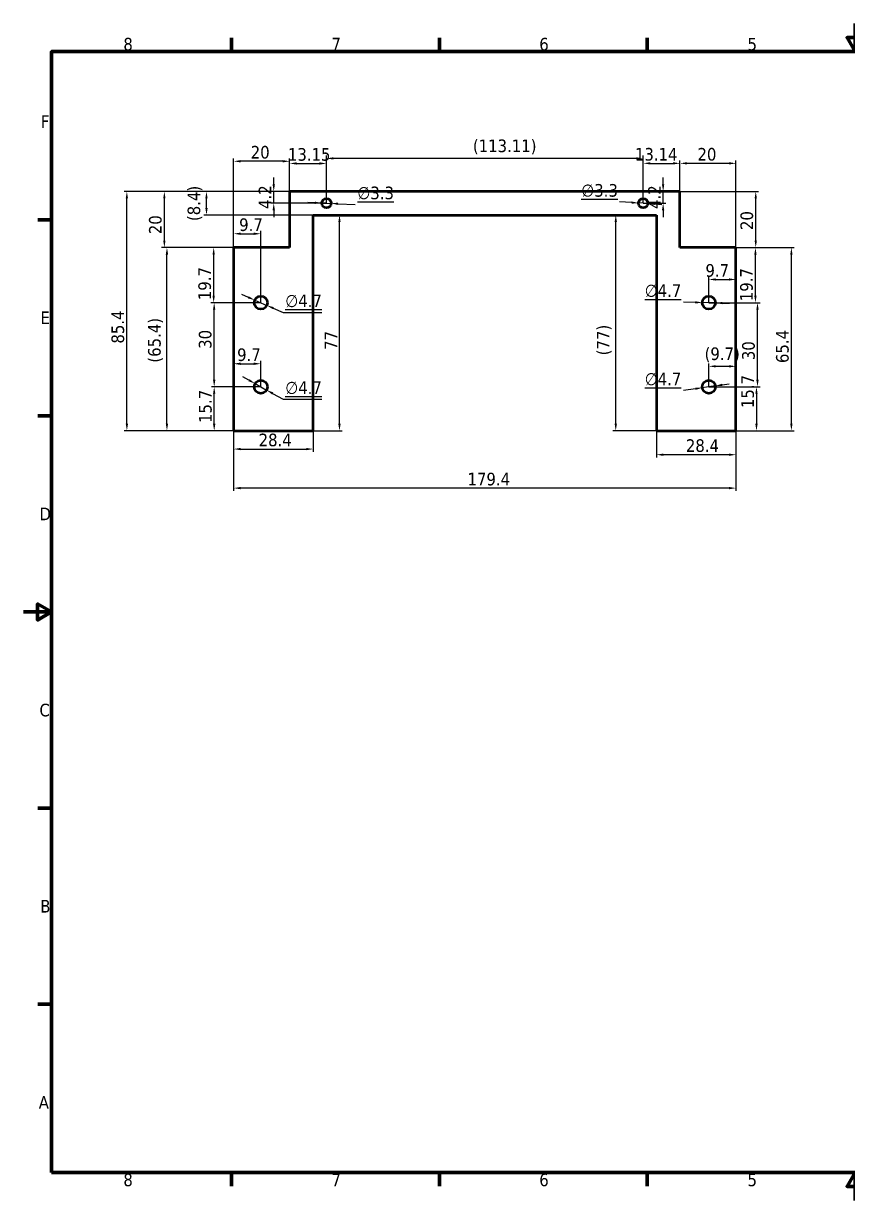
# Model space of a CAD drawing. Header units: millimetres. Extents: x 0 to 1467, y -50 to 420.
# Drawn here: x 0 to 294.3, y 0 to 420 of the extents above; entities that cross this region are included whole.
import ezdxf

# ---------------------------------------------------------------- set-up
doc = ezdxf.new("R2010")
doc.units = ezdxf.units.MM
for name, color, linetype, lineweight in [('Border (ISO)', 7, 'Continuous', 70), ('Dimension (ISO)', 7, 'Continuous', 25), ('Visible (ISO)', 7, 'Continuous', 50)]:
    doc.layers.add(name, color=color, linetype=linetype, lineweight=lineweight)
doc.styles.add('Note Text (JIS)', font='tahoma.ttf')
doc.dimstyles.new('Default (JIS)', dxfattribs={"dimtxt": 4.5, "dimasz": 2.5, "dimexe": 1, "dimexo": 0, "dimgap": 0.8, "dimtad": 1, "dimrnd": 1e-08, "dimdsep": 46, "dimtxsty": 'Note Text (JIS)', "dimcen": 0.09, "dimdle": 10, "dimclrd": 256, "dimclre": 256, "dimclrt": 256, "dimadec": 0, "dimazin": 2, "dimtfac": 0.777778, "dimtmove": 0, "dimatfit": 3, "dimfxl": 1, "dimtolj": 1, "dimtzin": 0, "dimlwd": -1, "dimlwe": -1, "dimarcsym": 0})

# ---------------------------------------------------------------- blocks, each defined once
blk = doc.blocks.new('図面枠 既定の図面枠')
at = {"layer": 'Border (ISO)'}
for p, q in [((74.25, 410), (74.25, 414.9)), ((148.5, 410), (148.5, 414.9)), ((222.75, 410), (222.75, 414.9)), ((371.25, 410), (371.25, 414.9)), ((445.5, 410), (445.5, 414.9)), ((519.75, 410), (519.75, 414.9)), ((10, 350), (5.1, 350)), ((584, 350), (588.9, 350)), ((10, 280), (5.1, 280)), ((584, 280), (588.9, 280)), ((10, 140), (5.1, 140)), ((584, 140), (588.9, 140)), ((10, 70), (5.1, 70)), ((584, 70), (588.9, 70)), ((74.25, 10), (74.25, 5.1)), ((148.5, 10), (148.5, 5.1)), ((222.75, 10), (222.75, 5.1)), ((371.25, 10), (371.25, 5.1)), ((445.5, 10), (445.5, 5.1)), ((519.75, 10), (519.75, 5.1))]:
    blk.add_line(p, q, dxfattribs=at)
at = {"layer": 'Border (ISO)', "flags": 128}
for points in [[(297, 420), (297, 410), (294.11, 415), (299.89, 415), (297, 410)], [(10, 10), (10, 410), (584, 410), (584, 10), (10, 10)], [(0, 210), (10, 210), (5, 212.89), (5, 207.11), (10, 210)], [(594, 210), (584, 210), (589, 212.89), (589, 207.11), (584, 210)], [(297, 0), (297, 10), (294.11, 5), (299.89, 5), (297, 10)]]:
    blk.add_lwpolyline(points, dxfattribs=at)
at = {"layer": 'Border (ISO)', "char_height": 4.5, "attachment_point": 7, "style": 'Note Text (JIS)'}
for s, insert in [('8', (35.66, 410.3)), ('7', (109.98, 410.4)), ('6', (184.19, 410.31)), ('5', (258.56, 410.31)), ('4', (332.56, 410.4)), ('3', (406.97, 410.31)), ('2', (481.26, 410.4)), ('1', (555.86, 410.4)), ('F', (6.19, 382.75)), ('F', (585.49, 382.75)), ('E', (6.06, 312.75)), ('E', (585.36, 312.75)), ('D', (5.7, 242.75)), ('D', (585, 242.75)), ('C', (5.69, 172.67)), ('C', (584.99, 172.67)), ('B', (5.98, 102.75)), ('B', (585.28, 102.75)), ('A', (5.44, 32.75)), ('A', (584.74, 32.75)), ('8', (35.66, 5)), ('7', (109.98, 5.1)), ('6', (184.19, 5.01)), ('5', (258.56, 5.01)), ('4', (332.56, 5.1)), ('3', (406.97, 5.01)), ('2', (481.26, 5.1)), ('1', (555.86, 5.1))]:
    blk.add_mtext(s, dxfattribs=dict(at, insert=insert))
blk = doc.blocks.new('*D5')
at = {"layer": 'Defpoints', "color": 0, "transparency": 16777216}
for p in [(75.04, 274.67), (254.44, 274.67), (75.04, 254.21)]:
    blk.add_point(p, dxfattribs=at)
at = {"layer": 'Dimension (ISO)', "transparency": 16777216}
for p, q in [((75.04, 274.67), (75.04, 253.21)), ((254.44, 274.67), (254.44, 253.21)), ((251.94, 254.21), (77.54, 254.21))]:
    blk.add_line(p, q, dxfattribs=at)
for points in [[(77.54, 254.63), (77.54, 253.79), (75.04, 254.21)], [(251.94, 254.63), (251.94, 253.79), (254.44, 254.21)]]:
    blk.add_solid(points, dxfattribs=at)
at = {"layer": 'Dimension (ISO)', "transparency": 16777216, "insert": (158.56, 259.69), "char_height": 4.5, "attachment_point": 1, "style": 'Note Text (JIS)'}
blk.add_mtext('\\A1;179.4', dxfattribs=at)
blk = doc.blocks.new('*D6')
at = {"layer": 'Defpoints', "color": 0, "transparency": 16777216}
for p in [(36.91, 360.07), (95.04, 360.07), (75.04, 274.67)]:
    blk.add_point(p, dxfattribs=at)
at = {"layer": 'Dimension (ISO)', "transparency": 16777216}
for p, q in [((95.04, 360.07), (35.91, 360.07)), ((36.91, 277.17), (36.91, 357.57)), ((75.04, 274.67), (35.91, 274.67))]:
    blk.add_line(p, q, dxfattribs=at)
for points in [[(36.5, 357.57), (37.33, 357.57), (36.91, 360.07)], [(36.5, 277.17), (37.33, 277.17), (36.91, 274.67)]]:
    blk.add_solid(points, dxfattribs=at)
at = {"layer": 'Dimension (ISO)', "transparency": 16777216, "insert": (31.41, 305.79), "char_height": 4.5, "attachment_point": 1, "rotation": 90, "style": 'Note Text (JIS)'}
blk.add_mtext('\\A1;85.4', dxfattribs=at)
blk = doc.blocks.new('*D7')
at = {"layer": 'Defpoints', "color": 0, "transparency": 16777216}
for p in [(50.3, 360.07), (95.04, 360.07), (75.04, 340.07)]:
    blk.add_point(p, dxfattribs=at)
at = {"layer": 'Dimension (ISO)', "transparency": 16777216}
for p, q in [((95.04, 360.07), (49.3, 360.07)), ((50.3, 342.57), (50.3, 357.57)), ((75.04, 340.07), (49.3, 340.07))]:
    blk.add_line(p, q, dxfattribs=at)
for points in [[(49.89, 357.57), (50.72, 357.57), (50.3, 360.07)], [(49.89, 342.57), (50.72, 342.57), (50.3, 340.07)]]:
    blk.add_solid(points, dxfattribs=at)
at = {"layer": 'Dimension (ISO)', "transparency": 16777216, "insert": (44.81, 344.83), "char_height": 4.5, "attachment_point": 1, "rotation": 90, "style": 'Note Text (JIS)'}
blk.add_mtext('\\A1;20', dxfattribs=at)
blk = doc.blocks.new('*D8')
at = {"layer": 'Defpoints', "color": 0, "transparency": 16777216}
for p in [(51.22, 340.07), (75.04, 340.07), (75.04, 274.67)]:
    blk.add_point(p, dxfattribs=at)
at = {"layer": 'Dimension (ISO)', "transparency": 16777216}
for p, q in [((75.04, 340.07), (50.22, 340.07)), ((51.22, 277.17), (51.22, 337.57)), ((75.04, 274.67), (50.22, 274.67))]:
    blk.add_line(p, q, dxfattribs=at)
for points in [[(50.8, 337.57), (51.64, 337.57), (51.22, 340.07)], [(50.8, 277.17), (51.64, 277.17), (51.22, 274.67)]]:
    blk.add_solid(points, dxfattribs=at)
at = {"layer": 'Dimension (ISO)', "transparency": 16777216, "insert": (44.47, 298.98), "char_height": 4.5, "attachment_point": 1, "rotation": 90, "style": 'Note Text (JIS)'}
blk.add_mtext('\\A1;(65.4)', dxfattribs=at)
blk = doc.blocks.new('*D9')
at = {"layer": 'Defpoints', "color": 0, "transparency": 16777216}
for p in [(234.44, 360.07), (261.5, 360.07), (254.44, 340.07)]:
    blk.add_point(p, dxfattribs=at)
at = {"layer": 'Dimension (ISO)', "transparency": 16777216}
for p, q in [((234.44, 360.07), (262.5, 360.07)), ((261.5, 342.57), (261.5, 357.57)), ((254.44, 340.07), (262.5, 340.07))]:
    blk.add_line(p, q, dxfattribs=at)
for points in [[(261.09, 357.57), (261.92, 357.57), (261.5, 360.07)], [(261.09, 342.57), (261.92, 342.57), (261.5, 340.07)]]:
    blk.add_solid(points, dxfattribs=at)
at = {"layer": 'Dimension (ISO)', "transparency": 16777216, "insert": (256.02, 346.32), "char_height": 4.5, "attachment_point": 1, "rotation": 90, "style": 'Note Text (JIS)'}
blk.add_mtext('\\A1;20', dxfattribs=at)
blk = doc.blocks.new('*D10')
at = {"layer": 'Defpoints', "color": 0, "transparency": 16777216}
for p in [(254.44, 340.07), (274.22, 340.07), (254.44, 274.67)]:
    blk.add_point(p, dxfattribs=at)
at = {"layer": 'Dimension (ISO)', "transparency": 16777216}
for p, q in [((254.44, 340.07), (275.22, 340.07)), ((274.22, 277.17), (274.22, 337.57)), ((254.44, 274.67), (275.22, 274.67))]:
    blk.add_line(p, q, dxfattribs=at)
for points in [[(273.81, 337.57), (274.64, 337.57), (274.22, 340.07)], [(273.81, 277.17), (274.64, 277.17), (274.22, 274.67)]]:
    blk.add_solid(points, dxfattribs=at)
at = {"layer": 'Dimension (ISO)', "transparency": 16777216, "insert": (268.74, 298.84), "char_height": 4.5, "attachment_point": 1, "rotation": 90, "style": 'Note Text (JIS)'}
blk.add_mtext('\\A1;65.4', dxfattribs=at)
blk = doc.blocks.new('*D11')
at = {"layer": 'Defpoints', "color": 0, "transparency": 16777216}
for p in [(75.04, 370.85), (95.04, 360.07), (75.04, 340.07)]:
    blk.add_point(p, dxfattribs=at)
at = {"layer": 'Dimension (ISO)', "transparency": 16777216}
for p, q in [((75.04, 340.07), (75.04, 371.85)), ((92.54, 370.85), (77.54, 370.85)), ((95.04, 360.07), (95.04, 371.85))]:
    blk.add_line(p, q, dxfattribs=at)
for points in [[(77.54, 371.26), (77.54, 370.43), (75.04, 370.85)], [(92.54, 371.26), (92.54, 370.43), (95.04, 370.85)]]:
    blk.add_solid(points, dxfattribs=at)
at = {"layer": 'Dimension (ISO)', "transparency": 16777216, "insert": (81.14, 376.33), "char_height": 4.5, "attachment_point": 1, "style": 'Note Text (JIS)'}
blk.add_mtext('\\A1;20', dxfattribs=at)
blk = doc.blocks.new('*D12')
at = {"layer": 'Defpoints', "color": 0, "transparency": 16777216}
for p in [(234.44, 370.11), (234.44, 360.07), (254.44, 340.07)]:
    blk.add_point(p, dxfattribs=at)
at = {"layer": 'Dimension (ISO)', "transparency": 16777216}
for p, q in [((234.44, 360.07), (234.44, 371.11)), ((251.94, 370.11), (236.94, 370.11)), ((254.44, 340.07), (254.44, 371.11))]:
    blk.add_line(p, q, dxfattribs=at)
for points in [[(236.94, 370.53), (236.94, 369.7), (234.44, 370.11)], [(251.94, 370.53), (251.94, 369.7), (254.44, 370.11)]]:
    blk.add_solid(points, dxfattribs=at)
at = {"layer": 'Dimension (ISO)', "transparency": 16777216, "insert": (240.69, 375.6), "char_height": 4.5, "attachment_point": 1, "style": 'Note Text (JIS)'}
blk.add_mtext('\\A1;20', dxfattribs=at)
blk = doc.blocks.new('*D13')
at = {"layer": 'Defpoints', "color": 0, "transparency": 16777216}
for p in [(75.04, 274.67), (103.44, 274.67), (103.44, 268.15)]:
    blk.add_point(p, dxfattribs=at)
at = {"layer": 'Dimension (ISO)', "transparency": 16777216}
for p, q in [((75.04, 274.67), (75.04, 267.15)), ((103.44, 274.67), (103.44, 267.15)), ((77.54, 268.15), (100.94, 268.15))]:
    blk.add_line(p, q, dxfattribs=at)
for points in [[(77.54, 268.56), (77.54, 267.73), (75.04, 268.15)], [(100.94, 268.56), (100.94, 267.73), (103.44, 268.15)]]:
    blk.add_solid(points, dxfattribs=at)
at = {"layer": 'Dimension (ISO)', "transparency": 16777216, "insert": (83.97, 273.65), "char_height": 4.5, "attachment_point": 1, "style": 'Note Text (JIS)'}
blk.add_mtext('\\A1;28.4', dxfattribs=at)
blk = doc.blocks.new('*D14')
at = {"layer": 'Defpoints', "color": 0, "transparency": 16777216}
for p in [(226.04, 274.67), (254.44, 274.67), (226.04, 266.13)]:
    blk.add_point(p, dxfattribs=at)
at = {"layer": 'Dimension (ISO)', "transparency": 16777216}
for p, q in [((226.04, 274.67), (226.04, 265.13)), ((254.44, 274.67), (254.44, 265.13)), ((251.94, 266.13), (228.54, 266.13))]:
    blk.add_line(p, q, dxfattribs=at)
for points in [[(228.54, 266.55), (228.54, 265.71), (226.04, 266.13)], [(251.94, 266.55), (251.94, 265.71), (254.44, 266.13)]]:
    blk.add_solid(points, dxfattribs=at)
at = {"layer": 'Dimension (ISO)', "transparency": 16777216, "insert": (236.55, 271.64), "char_height": 4.5, "attachment_point": 1, "style": 'Note Text (JIS)'}
blk.add_mtext('\\A1;28.4', dxfattribs=at)
blk = doc.blocks.new('*D15')
at = {"layer": 'Defpoints', "color": 0, "transparency": 16777216}
for p in [(103.44, 351.67), (112.84, 351.67), (103.44, 274.67)]:
    blk.add_point(p, dxfattribs=at)
at = {"layer": 'Dimension (ISO)', "transparency": 16777216}
for p, q in [((112.84, 277.17), (112.84, 349.17)), ((103.44, 274.67), (113.84, 274.67))]:
    blk.add_line(p, q, dxfattribs=at)
for points in [[(112.42, 349.17), (113.25, 349.17), (112.84, 351.67)], [(112.42, 277.17), (113.25, 277.17), (112.84, 274.67)]]:
    blk.add_solid(points, dxfattribs=at)
at = {"layer": 'Dimension (ISO)', "transparency": 16777216, "insert": (107.54, 303.54), "char_height": 4.5, "attachment_point": 1, "rotation": 90, "style": 'Note Text (JIS)'}
blk.add_mtext('\\A1;77', dxfattribs=at)
blk = doc.blocks.new('*D16')
at = {"layer": 'Defpoints', "color": 0, "transparency": 16777216}
for p in [(211.5, 351.67), (226.04, 351.67), (226.04, 274.67)]:
    blk.add_point(p, dxfattribs=at)
at = {"layer": 'Dimension (ISO)', "transparency": 16777216}
for p, q in [((211.5, 277.17), (211.5, 349.17)), ((226.04, 274.67), (210.5, 274.67))]:
    blk.add_line(p, q, dxfattribs=at)
for points in [[(211.09, 349.17), (211.92, 349.17), (211.5, 351.67)], [(211.09, 277.17), (211.92, 277.17), (211.5, 274.67)]]:
    blk.add_solid(points, dxfattribs=at)
at = {"layer": 'Dimension (ISO)', "transparency": 16777216, "insert": (204.76, 301.6), "char_height": 4.5, "attachment_point": 1, "rotation": 90, "style": 'Note Text (JIS)'}
blk.add_mtext('\\A1;(77)', dxfattribs=at)
blk = doc.blocks.new('*D17')
at = {"layer": 'Defpoints', "color": 0, "transparency": 16777216}
for p in [(82.58, 321.3), (86.89, 319.43)]:
    blk.add_point(p, dxfattribs=at)
at = {"layer": 'Dimension (ISO)', "transparency": 16777216}
for p, q in [((80.29, 322.29), (77.99, 323.28)), ((82.58, 321.3), (86.89, 319.43)), ((89.19, 318.44), (92.68, 316.93)), ((92.68, 316.93), (106.52, 316.93))]:
    blk.add_line(p, q, dxfattribs=at)
for points in [[(80.45, 322.67), (80.12, 321.91), (82.58, 321.3)], [(89.35, 318.82), (89.02, 318.06), (86.89, 319.43)]]:
    blk.add_solid(points, dxfattribs=at)
at = {"layer": 'Dimension (ISO)', "transparency": 16777216, "insert": (93.48, 323.3), "char_height": 4.5, "attachment_point": 1, "style": 'Note Text (JIS)'}
blk.add_mtext('\\A1;\\L∅4.7\\l', dxfattribs=at)
blk = doc.blocks.new('*D18')
at = {"layer": 'Defpoints', "color": 0, "transparency": 16777216}
for p in [(82.69, 291.51), (86.79, 289.22)]:
    blk.add_point(p, dxfattribs=at)
at = {"layer": 'Dimension (ISO)', "transparency": 16777216}
for p, q in [((80.5, 292.73), (78.32, 293.95)), ((82.69, 291.51), (86.79, 289.22)), ((88.97, 288), (92.68, 285.94)), ((92.68, 285.94), (106.52, 285.94))]:
    blk.add_line(p, q, dxfattribs=at)
for points in [[(80.71, 293.09), (80.3, 292.36), (82.69, 291.51)], [(89.18, 288.37), (88.77, 287.64), (86.79, 289.22)]]:
    blk.add_solid(points, dxfattribs=at)
at = {"layer": 'Dimension (ISO)', "transparency": 16777216, "insert": (93.48, 292.3), "char_height": 4.5, "attachment_point": 1, "style": 'Note Text (JIS)'}
blk.add_mtext('\\A1;\\L∅4.7\\l', dxfattribs=at)
blk = doc.blocks.new('*D19')
at = {"layer": 'Defpoints', "color": 0, "transparency": 16777216}
for p in [(106.54, 355.93), (109.84, 355.8)]:
    blk.add_point(p, dxfattribs=at)
at = {"layer": 'Dimension (ISO)', "transparency": 16777216}
for p, q in [((104.04, 356.04), (101.54, 356.14)), ((106.54, 355.93), (109.84, 355.8)), ((112.33, 355.69), (118.42, 355.44))]:
    blk.add_line(p, q, dxfattribs=at)
for points in [[(104.06, 356.45), (104.02, 355.62), (106.54, 355.93)], [(112.35, 356.11), (112.32, 355.28), (109.84, 355.8)]]:
    blk.add_solid(points, dxfattribs=at)
at = {"layer": 'Dimension (ISO)', "transparency": 16777216, "insert": (119.22, 361.81), "char_height": 4.5, "attachment_point": 1, "style": 'Note Text (JIS)'}
blk.add_mtext('\\A1;\\L∅3.3\\l', dxfattribs=at)
blk = doc.blocks.new('*D20')
at = {"layer": 'Defpoints', "color": 0, "transparency": 16777216}
for p in [(219.65, 355.96), (222.95, 355.77)]:
    blk.add_point(p, dxfattribs=at)
at = {"layer": 'Dimension (ISO)', "transparency": 16777216}
for p, q in [((217.16, 356.11), (212.89, 356.36)), ((222.95, 355.77), (219.65, 355.96)), ((225.44, 355.62), (227.94, 355.48))]:
    blk.add_line(p, q, dxfattribs=at)
for points in [[(217.18, 356.52), (217.13, 355.69), (219.65, 355.96)], [(225.47, 356.04), (225.42, 355.21), (222.95, 355.77)]]:
    blk.add_solid(points, dxfattribs=at)
at = {"layer": 'Dimension (ISO)', "transparency": 16777216, "insert": (199.18, 362.72), "char_height": 4.5, "attachment_point": 1, "style": 'Note Text (JIS)'}
blk.add_mtext('\\A1;\\L∅3.3\\l', dxfattribs=at)
blk = doc.blocks.new('*D21')
at = {"layer": 'Defpoints', "color": 0, "transparency": 16777216}
for p in [(242.39, 320.43), (247.09, 320.31)]:
    blk.add_point(p, dxfattribs=at)
at = {"layer": 'Dimension (ISO)', "transparency": 16777216}
for p, q in [((239.89, 320.49), (235.7, 320.6)), ((247.09, 320.31), (242.39, 320.43)), ((249.59, 320.24), (252.09, 320.18))]:
    blk.add_line(p, q, dxfattribs=at)
for points in [[(239.9, 320.91), (239.88, 320.07), (242.39, 320.43)], [(249.6, 320.66), (249.58, 319.82), (247.09, 320.31)]]:
    blk.add_solid(points, dxfattribs=at)
at = {"layer": 'Dimension (ISO)', "transparency": 16777216, "insert": (221.85, 326.96), "char_height": 4.5, "attachment_point": 1, "style": 'Note Text (JIS)'}
blk.add_mtext('\\A1;\\L∅4.7\\l', dxfattribs=at)
blk = doc.blocks.new('*D22')
at = {"layer": 'Defpoints', "color": 0, "transparency": 16777216}
for p in [(242.41, 290.03), (247.06, 290.7)]:
    blk.add_point(p, dxfattribs=at)
at = {"layer": 'Dimension (ISO)', "transparency": 16777216}
for p, q in [((247.06, 290.7), (242.41, 290.03)), ((249.54, 291.06), (252.01, 291.42)), ((239.94, 289.67), (235.7, 289.05))]:
    blk.add_line(p, q, dxfattribs=at)
for points in [[(239.88, 290.08), (240, 289.26), (242.41, 290.03)], [(249.48, 291.47), (249.6, 290.65), (247.06, 290.7)]]:
    blk.add_solid(points, dxfattribs=at)
at = {"layer": 'Dimension (ISO)', "transparency": 16777216, "insert": (221.85, 295.42), "char_height": 4.5, "attachment_point": 1, "style": 'Note Text (JIS)'}
blk.add_mtext('\\A1;\\L∅4.7\\l', dxfattribs=at)
blk = doc.blocks.new('*D23')
at = {"layer": 'Defpoints', "color": 0, "transparency": 16777216}
for p in [(84.74, 344.99), (75.04, 340.07), (84.74, 320.37)]:
    blk.add_point(p, dxfattribs=at)
at = {"layer": 'Dimension (ISO)', "transparency": 16777216}
for p, q in [((75.04, 340.07), (75.04, 345.99)), ((77.54, 344.99), (82.24, 344.99)), ((84.74, 320.37), (84.74, 345.99))]:
    blk.add_line(p, q, dxfattribs=at)
for points in [[(77.54, 345.41), (77.54, 344.57), (75.04, 344.99)], [(82.24, 345.41), (82.24, 344.57), (84.74, 344.99)]]:
    blk.add_solid(points, dxfattribs=at)
at = {"layer": 'Dimension (ISO)', "transparency": 16777216, "insert": (77.01, 350.47), "char_height": 4.5, "attachment_point": 1, "style": 'Note Text (JIS)'}
blk.add_mtext('\\A1;9.7', dxfattribs=at)
blk = doc.blocks.new('*D24')
at = {"layer": 'Defpoints', "color": 0, "transparency": 16777216}
for p in [(75.04, 298.59), (84.74, 298.59), (84.74, 290.37)]:
    blk.add_point(p, dxfattribs=at)
at = {"layer": 'Dimension (ISO)', "transparency": 16777216}
for p, q in [((77.54, 298.59), (82.24, 298.59)), ((84.74, 290.37), (84.74, 299.59))]:
    blk.add_line(p, q, dxfattribs=at)
for points in [[(77.54, 299.01), (77.54, 298.17), (75.04, 298.59)], [(82.24, 299.01), (82.24, 298.17), (84.74, 298.59)]]:
    blk.add_solid(points, dxfattribs=at)
at = {"layer": 'Dimension (ISO)', "transparency": 16777216, "insert": (76.28, 304.07), "char_height": 4.5, "attachment_point": 1, "style": 'Note Text (JIS)'}
blk.add_mtext('\\A1;9.7', dxfattribs=at)
blk = doc.blocks.new('*D25')
at = {"layer": 'Defpoints', "color": 0, "transparency": 16777216}
for p in [(67.91, 340.07), (75.04, 340.07), (84.74, 320.37)]:
    blk.add_point(p, dxfattribs=at)
at = {"layer": 'Dimension (ISO)', "transparency": 16777216}
for p, q in [((75.04, 340.07), (66.91, 340.07)), ((67.91, 322.87), (67.91, 337.57)), ((84.74, 320.37), (66.91, 320.37))]:
    blk.add_line(p, q, dxfattribs=at)
for points in [[(67.49, 337.57), (68.32, 337.57), (67.91, 340.07)], [(67.49, 322.87), (68.32, 322.87), (67.91, 320.37)]]:
    blk.add_solid(points, dxfattribs=at)
at = {"layer": 'Dimension (ISO)', "transparency": 16777216, "insert": (62.43, 321.28), "char_height": 4.5, "attachment_point": 1, "rotation": 90, "style": 'Note Text (JIS)'}
blk.add_mtext('\\A1;19.7', dxfattribs=at)
blk = doc.blocks.new('*D26')
at = {"layer": 'Defpoints', "color": 0, "transparency": 16777216}
for p in [(68.09, 320.37), (84.74, 320.37), (84.74, 290.37)]:
    blk.add_point(p, dxfattribs=at)
at = {"layer": 'Dimension (ISO)', "transparency": 16777216}
for p, q in [((84.74, 320.37), (67.09, 320.37)), ((68.09, 292.87), (68.09, 317.87)), ((84.74, 290.37), (67.09, 290.37))]:
    blk.add_line(p, q, dxfattribs=at)
for points in [[(67.67, 317.87), (68.51, 317.87), (68.09, 320.37)], [(67.67, 292.87), (68.51, 292.87), (68.09, 290.37)]]:
    blk.add_solid(points, dxfattribs=at)
at = {"layer": 'Dimension (ISO)', "transparency": 16777216, "insert": (62.6, 303.92), "char_height": 4.5, "attachment_point": 1, "rotation": 90, "style": 'Note Text (JIS)'}
blk.add_mtext('\\A1;30', dxfattribs=at)
blk = doc.blocks.new('*D27')
at = {"layer": 'Defpoints', "color": 0, "transparency": 16777216}
for p in [(68.09, 290.37), (84.74, 290.37), (75.04, 274.67)]:
    blk.add_point(p, dxfattribs=at)
at = {"layer": 'Dimension (ISO)', "transparency": 16777216}
for p, q in [((84.74, 290.37), (67.09, 290.37)), ((68.09, 277.17), (68.09, 287.87)), ((75.04, 274.67), (67.09, 274.67))]:
    blk.add_line(p, q, dxfattribs=at)
for points in [[(67.67, 287.87), (68.51, 287.87), (68.09, 290.37)], [(67.67, 277.17), (68.51, 277.17), (68.09, 274.67)]]:
    blk.add_solid(points, dxfattribs=at)
at = {"layer": 'Dimension (ISO)', "transparency": 16777216, "insert": (62.68, 277.45), "char_height": 4.5, "attachment_point": 1, "rotation": 90, "style": 'Note Text (JIS)'}
blk.add_mtext('\\A1;15.7', dxfattribs=at)
blk = doc.blocks.new('*D28')
at = {"layer": 'Defpoints', "color": 0, "transparency": 16777216}
for p in [(244.74, 290.37), (254.44, 274.67), (261.75, 274.67)]:
    blk.add_point(p, dxfattribs=at)
at = {"layer": 'Dimension (ISO)', "transparency": 16777216}
for p, q in [((244.74, 290.37), (262.75, 290.37)), ((261.75, 287.87), (261.75, 277.17)), ((254.44, 274.67), (262.75, 274.67))]:
    blk.add_line(p, q, dxfattribs=at)
for points in [[(261.34, 287.87), (262.17, 287.87), (261.75, 290.37)], [(261.34, 277.17), (262.17, 277.17), (261.75, 274.67)]]:
    blk.add_solid(points, dxfattribs=at)
at = {"layer": 'Dimension (ISO)', "transparency": 16777216, "insert": (256.34, 282.77), "char_height": 4.5, "attachment_point": 1, "rotation": 90, "style": 'Note Text (JIS)'}
blk.add_mtext('\\A1;15.7', dxfattribs=at)
blk = doc.blocks.new('*D29')
at = {"layer": 'Defpoints', "color": 0, "transparency": 16777216}
for p in [(244.74, 320.37), (262.12, 320.37), (244.74, 290.37)]:
    blk.add_point(p, dxfattribs=at)
at = {"layer": 'Dimension (ISO)', "transparency": 16777216}
for p, q in [((244.74, 320.37), (263.12, 320.37)), ((262.12, 292.87), (262.12, 317.87)), ((244.74, 290.37), (263.12, 290.37))]:
    blk.add_line(p, q, dxfattribs=at)
for points in [[(261.7, 317.87), (262.54, 317.87), (262.12, 320.37)], [(261.7, 292.87), (262.54, 292.87), (262.12, 290.37)]]:
    blk.add_solid(points, dxfattribs=at)
at = {"layer": 'Dimension (ISO)', "transparency": 16777216, "insert": (256.63, 299.88), "char_height": 4.5, "attachment_point": 1, "rotation": 90, "style": 'Note Text (JIS)'}
blk.add_mtext('\\A1;30', dxfattribs=at)
blk = doc.blocks.new('*D30')
at = {"layer": 'Defpoints', "color": 0, "transparency": 16777216}
for p in [(254.44, 340.07), (254.44, 328.67), (244.74, 320.37)]:
    blk.add_point(p, dxfattribs=at)
at = {"layer": 'Dimension (ISO)', "transparency": 16777216}
for p, q in [((244.74, 320.37), (244.74, 329.67)), ((247.24, 328.67), (251.94, 328.67))]:
    blk.add_line(p, q, dxfattribs=at)
for points in [[(247.24, 329.08), (247.24, 328.25), (244.74, 328.67)], [(251.94, 329.08), (251.94, 328.25), (254.44, 328.67)]]:
    blk.add_solid(points, dxfattribs=at)
at = {"layer": 'Dimension (ISO)', "transparency": 16777216, "insert": (243.53, 334.14), "char_height": 4.5, "attachment_point": 1, "style": 'Note Text (JIS)'}
blk.add_mtext('\\A1;9.7', dxfattribs=at)
blk = doc.blocks.new('*D31')
at = {"layer": 'Defpoints', "color": 0, "transparency": 16777216}
for p in [(254.44, 297.67), (254.44, 297.67), (244.74, 290.37)]:
    blk.add_point(p, dxfattribs=at)
at = {"layer": 'Dimension (ISO)', "transparency": 16777216}
for p, q in [((244.74, 290.37), (244.74, 298.67)), ((247.24, 297.67), (251.94, 297.67))]:
    blk.add_line(p, q, dxfattribs=at)
for points in [[(247.24, 298.09), (247.24, 297.26), (244.74, 297.67)], [(251.94, 298.09), (251.94, 297.26), (254.44, 297.67)]]:
    blk.add_solid(points, dxfattribs=at)
at = {"layer": 'Dimension (ISO)', "transparency": 16777216, "insert": (243.23, 304.42), "char_height": 4.5, "attachment_point": 1, "style": 'Note Text (JIS)'}
blk.add_mtext('\\A1;(9.7)', dxfattribs=at)
blk = doc.blocks.new('*D32')
at = {"layer": 'Defpoints', "color": 0, "transparency": 16777216}
for p in [(89.36, 360.07), (95.04, 360.07), (108.19, 355.87)]:
    blk.add_point(p, dxfattribs=at)
at = {"layer": 'Dimension (ISO)', "transparency": 16777216}
for p, q in [((89.36, 362.57), (89.36, 365.07)), ((95.04, 360.07), (88.36, 360.07)), ((89.36, 355.87), (89.36, 360.07)), ((108.19, 355.87), (88.36, 355.87)), ((89.36, 353.37), (89.36, 350.87))]:
    blk.add_line(p, q, dxfattribs=at)
for points in [[(88.95, 362.57), (89.78, 362.57), (89.36, 360.07)], [(88.95, 353.37), (89.78, 353.37), (89.36, 355.87)]]:
    blk.add_solid(points, dxfattribs=at)
at = {"layer": 'Dimension (ISO)', "transparency": 16777216, "insert": (83.97, 353.85), "char_height": 4.5, "attachment_point": 1, "rotation": 90, "style": 'Note Text (JIS)'}
blk.add_mtext('\\A1;4.2', dxfattribs=at)
blk = doc.blocks.new('*D33')
at = {"layer": 'Defpoints', "color": 0, "transparency": 16777216}
for p in [(228.42, 360.07), (234.44, 360.07), (221.3, 355.87)]:
    blk.add_point(p, dxfattribs=at)
at = {"layer": 'Dimension (ISO)', "transparency": 16777216}
for p, q in [((228.42, 362.57), (228.42, 365.07)), ((228.42, 355.87), (228.42, 360.07)), ((221.3, 355.87), (229.42, 355.87)), ((228.42, 353.37), (228.42, 350.87))]:
    blk.add_line(p, q, dxfattribs=at)
for points in [[(228, 362.57), (228.83, 362.57), (228.42, 360.07)], [(228, 353.37), (228.83, 353.37), (228.42, 355.87)]]:
    blk.add_solid(points, dxfattribs=at)
at = {"layer": 'Dimension (ISO)', "transparency": 16777216, "insert": (223.02, 353.85), "char_height": 4.5, "attachment_point": 1, "rotation": 90, "style": 'Note Text (JIS)'}
blk.add_mtext('\\A1;4.2', dxfattribs=at)
blk = doc.blocks.new('*D34')
at = {"layer": 'Defpoints', "color": 0, "transparency": 16777216}
for p in [(234.44, 370.11), (234.44, 360.07), (221.3, 355.87)]:
    blk.add_point(p, dxfattribs=at)
at = {"layer": 'Dimension (ISO)', "transparency": 16777216}
for p, q in [((221.3, 355.87), (221.3, 371.11)), ((223.8, 370.11), (231.94, 370.11)), ((234.44, 360.07), (234.44, 371.11))]:
    blk.add_line(p, q, dxfattribs=at)
for points in [[(223.8, 370.53), (223.8, 369.7), (221.3, 370.11)], [(231.94, 370.53), (231.94, 369.7), (234.44, 370.11)]]:
    blk.add_solid(points, dxfattribs=at)
at = {"layer": 'Dimension (ISO)', "transparency": 16777216, "insert": (218.35, 375.6), "char_height": 4.5, "attachment_point": 1, "style": 'Note Text (JIS)'}
blk.add_mtext('\\A1;13.14', dxfattribs=at)
blk = doc.blocks.new('*D35')
at = {"layer": 'Defpoints', "color": 0, "transparency": 16777216}
for p in [(108.19, 370.07), (95.04, 360.07), (108.19, 355.87)]:
    blk.add_point(p, dxfattribs=at)
at = {"layer": 'Dimension (ISO)', "transparency": 16777216}
for p, q in [((95.04, 360.07), (95.04, 371.07)), ((97.54, 370.07), (105.69, 370.07)), ((108.19, 355.87), (108.19, 371.07))]:
    blk.add_line(p, q, dxfattribs=at)
for points in [[(97.54, 370.48), (97.54, 369.65), (95.04, 370.07)], [(105.69, 370.48), (105.69, 369.65), (108.19, 370.07)]]:
    blk.add_solid(points, dxfattribs=at)
at = {"layer": 'Dimension (ISO)', "transparency": 16777216, "insert": (94.42, 375.55), "char_height": 4.5, "attachment_point": 1, "style": 'Note Text (JIS)'}
blk.add_mtext('\\A1;13.15', dxfattribs=at)
blk = doc.blocks.new('*D36')
at = {"layer": 'Defpoints', "color": 0, "transparency": 16777216}
for p in [(108.19, 371.87), (108.19, 355.87), (221.3, 355.87)]:
    blk.add_point(p, dxfattribs=at)
at = {"layer": 'Dimension (ISO)', "transparency": 16777216}
for p, q in [((108.19, 355.87), (108.19, 372.87)), ((218.8, 371.87), (110.69, 371.87)), ((221.3, 355.87), (221.3, 372.87))]:
    blk.add_line(p, q, dxfattribs=at)
for points in [[(110.69, 372.28), (110.69, 371.45), (108.19, 371.87)], [(218.8, 372.28), (218.8, 371.45), (221.3, 371.87)]]:
    blk.add_solid(points, dxfattribs=at)
at = {"layer": 'Dimension (ISO)', "transparency": 16777216, "insert": (160.48, 378.61), "char_height": 4.5, "attachment_point": 1, "style": 'Note Text (JIS)'}
blk.add_mtext('\\A1;(113.11)', dxfattribs=at)
blk = doc.blocks.new('*D37')
at = {"layer": 'Defpoints', "color": 0, "transparency": 16777216}
for p in [(65.34, 360.07), (95.04, 360.07), (103.44, 351.67)]:
    blk.add_point(p, dxfattribs=at)
at = {"layer": 'Dimension (ISO)', "transparency": 16777216}
for p, q in [((95.04, 360.07), (64.34, 360.07)), ((65.34, 354.17), (65.34, 357.57)), ((103.44, 351.67), (64.34, 351.67))]:
    blk.add_line(p, q, dxfattribs=at)
for points in [[(64.92, 357.57), (65.76, 357.57), (65.34, 360.07)], [(64.92, 354.17), (65.76, 354.17), (65.34, 351.67)]]:
    blk.add_solid(points, dxfattribs=at)
at = {"layer": 'Dimension (ISO)', "transparency": 16777216, "insert": (58.59, 349.51), "char_height": 4.5, "attachment_point": 1, "rotation": 90, "style": 'Note Text (JIS)'}
blk.add_mtext('\\A1;(8.4)', dxfattribs=at)
blk = doc.blocks.new('*D38')
at = {"layer": 'Defpoints', "color": 0, "transparency": 16777216}
for p in [(254.44, 340.07), (261.39, 340.07), (244.74, 320.37)]:
    blk.add_point(p, dxfattribs=at)
at = {"layer": 'Dimension (ISO)', "transparency": 16777216}
for p, q in [((254.44, 340.07), (262.39, 340.07)), ((261.39, 322.87), (261.39, 337.57)), ((244.74, 320.37), (262.39, 320.37))]:
    blk.add_line(p, q, dxfattribs=at)
for points in [[(260.97, 337.57), (261.8, 337.57), (261.39, 340.07)], [(260.97, 322.87), (261.8, 322.87), (261.39, 320.37)]]:
    blk.add_solid(points, dxfattribs=at)
at = {"layer": 'Dimension (ISO)', "transparency": 16777216, "insert": (255.91, 320.91), "char_height": 4.5, "attachment_point": 1, "rotation": 90, "style": 'Note Text (JIS)'}
blk.add_mtext('\\A1;19.7', dxfattribs=at)

msp = doc.modelspace()

# ---------------------------------------------------------------- linework, layer by layer
at = {"layer": 'Visible (ISO)'}
for p, q in [((95.0381, 360.0655), (95.0381, 340.0655)), ((234.4381, 360.0655), (95.0381, 360.0655)), ((234.4381, 340.0655), (234.4381, 360.0655)), ((103.4381, 351.6655), (226.0381, 351.6655)), ((103.4381, 274.6655), (103.4381, 351.6655)), ((226.0381, 351.6655), (226.0381, 274.6655)), ((95.0381, 340.0655), (75.0381, 340.0655)), ((75.0381, 340.0655), (75.0381, 274.6655)), ((254.4381, 340.0655), (234.4381, 340.0655)), ((254.4381, 274.6655), (254.4381, 340.0655)), ((75.0381, 274.6655), (103.4381, 274.6655)), ((226.0381, 274.6655), (254.4381, 274.6655))]:
    msp.add_line(p, q, dxfattribs=at)
for centre, radius in [((108.1881, 355.8655), 1.65), ((221.2981, 355.8655), 1.65), ((84.7381, 320.3655), 2.35), ((244.7381, 320.3655), 2.35), ((84.7381, 290.3655), 2.35), ((244.7381, 290.3655), 2.35)]:
    msp.add_circle(centre, radius, dxfattribs=at)

# ---------------------------------------------------------------- block references
msp.add_blockref('図面枠 既定の図面枠', (0, 0))

# ---------------------------------------------------------------- dimensions: what is measured, and where the dimension line sits
at = {"layer": 'Dimension (ISO)'}
for base, p1, p2, override, picture, middle in [((108.1881, 371.8655), (221.2981, 355.8655), (108.1881, 355.8655), {"dimgap": 0.8, "dimdec": 2, "dimtol": 0, "dimlim": 0, "dimtp": 0, "dimtm": 0, "dimtdec": 2, "dimtofl": 0, "dimatfit": 1}, '*D36', (171.9059, 371.8655)), ((254.4381, 297.6734), (244.7381, 290.3655), (254.4381, 297.6734), {"dimgap": 0.8, "dimdec": 2, "dimse2": 1, "dimtol": 0, "dimlim": 0, "dimtp": 0, "dimtm": 0, "dimtdec": 2, "dimtofl": 0, "dimatfit": 1}, '*D31', (249.5881, 297.6734))]:
    dim = msp.add_linear_dim(base=base, p1=p1, p2=p2, text='(<>)', dimstyle='Default (JIS)', override=override, dxfattribs=at)
    dim.commit()
    dim.dimension.update_dxf_attribs({"geometry": picture, "text_midpoint": middle, "dimtype": 160})
for base, p1, p2, angle, override, picture, middle in [((75.0381, 370.8466), (95.0381, 360.0655), (75.0381, 340.0655), 180, {"dimgap": 0.8, "dimdec": 2, "dimtol": 0, "dimlim": 0, "dimtp": 0, "dimtm": 0, "dimtdec": 2, "dimtofl": 0, "dimatfit": 1}, '*D11', (84.2292, 370.8466)), ((108.1881, 370.0655), (95.0381, 360.0655), (108.1881, 355.8655), 180, {"dimgap": 0.8, "dimdec": 2, "dimtol": 0, "dimlim": 0, "dimtp": 0, "dimtm": 0, "dimtdec": 2, "dimtofl": 0, "dimatfit": 1}, '*D35', (101.6131, 370.0655)), ((89.3642, 360.0655), (108.1881, 355.8655), (95.0381, 360.0655), 90, {"dimgap": 0.8, "dimdec": 2, "dimtol": 0, "dimlim": 0, "dimtp": 0, "dimtm": 0, "dimtdec": 2, "dimtofl": 1, "dimatfit": 1}, '*D32', (89.3642, 357.9655)), ((228.4171, 360.0655), (221.2981, 355.8655), (234.4381, 360.0655), 90, {"dimgap": 0.8, "dimdec": 2, "dimse2": 1, "dimtol": 0, "dimlim": 0, "dimtp": 0, "dimtm": 0, "dimtdec": 2, "dimtofl": 1, "dimatfit": 1}, '*D33', (228.4171, 357.9655)), ((36.9142, 360.0655), (75.0381, 274.6655), (95.0381, 360.0655), 270, {"dimgap": 0.8, "dimdec": 2, "dimtol": 0, "dimlim": 0, "dimtp": 0, "dimtm": 0, "dimtdec": 2, "dimtofl": 0, "dimatfit": 1}, '*D6', (36.9142, 311.6111)), ((50.3018, 360.0655), (75.0381, 340.0655), (95.0381, 360.0655), 90, {"dimgap": 0.8, "dimdec": 2, "dimtol": 0, "dimlim": 0, "dimtp": 0, "dimtm": 0, "dimtdec": 2, "dimtofl": 0, "dimatfit": 1}, '*D7', (50.3018, 347.9227)), ((261.5048, 360.0655), (254.4381, 340.0655), (234.4381, 360.0655), 90, {"dimgap": 0.8, "dimdec": 2, "dimtol": 0, "dimlim": 0, "dimtp": 0, "dimtm": 0, "dimtdec": 2, "dimtofl": 0, "dimatfit": 1}, '*D9', (261.5048, 349.4087)), ((84.7381, 344.9884), (75.0381, 340.0655), (84.7381, 320.3655), 180, {"dimgap": 0.8, "dimdec": 2, "dimtol": 0, "dimlim": 0, "dimtp": 0, "dimtm": 0, "dimtdec": 2, "dimtofl": 0, "dimatfit": 1}, '*D23', (81.1115, 344.9884)), ((112.8383, 351.6655), (103.4381, 274.6655), (103.4381, 351.6655), 270, {"dimgap": 0.8, "dimdec": 2, "dimse2": 1, "dimtol": 0, "dimlim": 0, "dimtp": 0, "dimtm": 0, "dimtdec": 2, "dimtofl": 0, "dimatfit": 1}, '*D15', (112.8383, 306.6596)), ((67.9074, 340.0655), (84.7381, 320.3655), (75.0381, 340.0655), 90, {"dimgap": 0.8, "dimdec": 2, "dimtol": 0, "dimlim": 0, "dimtp": 0, "dimtm": 0, "dimtdec": 2, "dimtofl": 0, "dimatfit": 1}, '*D25', (67.9074, 326.8326)), ((261.3855, 340.0655), (244.7381, 320.3655), (254.4381, 340.0655), 90, {"dimgap": 0.8, "dimdec": 2, "dimtol": 0, "dimlim": 0, "dimtp": 0, "dimtm": 0, "dimtdec": 2, "dimtofl": 0, "dimatfit": 1}, '*D38', (261.3855, 326.4659)), ((274.2229, 340.0655), (254.4381, 274.6655), (254.4381, 340.0655), 270, {"dimgap": 0.8, "dimdec": 2, "dimtol": 0, "dimlim": 0, "dimtp": 0, "dimtm": 0, "dimtdec": 2, "dimtofl": 0, "dimatfit": 1}, '*D10', (274.2229, 304.6423)), ((68.0907, 320.3655), (84.7381, 290.3655), (84.7381, 320.3655), 270, {"dimgap": 0.8, "dimdec": 2, "dimtol": 0, "dimlim": 0, "dimtp": 0, "dimtm": 0, "dimtdec": 2, "dimtofl": 0, "dimatfit": 1}, '*D26', (68.0907, 307.0263)), ((262.1191, 320.3655), (244.7381, 290.3655), (244.7381, 320.3655), 270, {"dimgap": 0.8, "dimdec": 2, "dimtol": 0, "dimlim": 0, "dimtp": 0, "dimtm": 0, "dimtdec": 2, "dimtofl": 0, "dimatfit": 1}, '*D29', (262.1191, 302.9917)), ((84.7381, 298.5903), (75.0381, 298.5903), (84.7381, 290.3655), 180, {"dimgap": 0.8, "dimdec": 2, "dimse1": 1, "dimtol": 0, "dimlim": 0, "dimtp": 0, "dimtm": 0, "dimtdec": 2, "dimtofl": 0, "dimatfit": 1}, '*D24', (80.378, 298.5903)), ((261.7523, 274.6655), (244.7381, 290.3655), (254.4381, 274.6655), 270, {"dimgap": 0.8, "dimdec": 2, "dimtol": 0, "dimlim": 0, "dimtp": 0, "dimtm": 0, "dimtdec": 2, "dimtofl": 0, "dimatfit": 1}, '*D28', (261.7523, 288.3204)), ((68.0907, 290.3655), (75.0381, 274.6655), (84.7381, 290.3655), 270, {"dimgap": 0.8, "dimdec": 2, "dimtol": 0, "dimlim": 0, "dimtp": 0, "dimtm": 0, "dimtdec": 2, "dimtofl": 0, "dimatfit": 1}, '*D27', (68.0907, 283.002)), ((103.4381, 268.1473), (75.0381, 274.6655), (103.4381, 274.6655), 180, {"dimgap": 0.8, "dimdec": 2, "dimtol": 0, "dimlim": 0, "dimtp": 0, "dimtm": 0, "dimtdec": 2, "dimtofl": 0, "dimatfit": 1}, '*D13', (89.731, 268.1473))]:
    dim = msp.add_linear_dim(base=base, p1=p1, p2=p2, angle=angle, dimstyle='Default (JIS)', override=override, dxfattribs=at)
    dim.commit()
    dim.dimension.update_dxf_attribs({"geometry": picture, "text_midpoint": middle, "dimtype": 160})
for base, p1, p2, override, picture, middle in [((234.4381, 370.1131), (221.2981, 355.8655), (234.4381, 360.0655), {"dimgap": 0.8, "dimdec": 2, "dimtol": 0, "dimlim": 0, "dimtp": 0, "dimtm": 0, "dimtdec": 2, "dimtofl": 0, "dimatfit": 1}, '*D34', (225.6242, 370.1131)), ((234.4381, 370.1131), (254.4381, 340.0655), (234.4381, 360.0655), {"dimgap": 0.8, "dimdec": 2, "dimtol": 0, "dimlim": 0, "dimtp": 0, "dimtm": 0, "dimtdec": 2, "dimtofl": 0, "dimatfit": 1}, '*D12', (243.7799, 370.1131)), ((254.4381, 328.6666), (244.7381, 320.3655), (254.4381, 340.0655), {"dimgap": 0.8, "dimdec": 2, "dimse2": 1, "dimtol": 0, "dimlim": 0, "dimtp": 0, "dimtm": 0, "dimtdec": 2, "dimtofl": 0, "dimatfit": 1}, '*D30', (247.6311, 328.6666)), ((75.0381, 254.2096), (254.4381, 274.6655), (75.0381, 274.6655), {"dimgap": 0.8, "dimdec": 2, "dimtol": 0, "dimlim": 0, "dimtp": 0, "dimtm": 0, "dimtdec": 2, "dimtofl": 0, "dimatfit": 1}, '*D5', (165.8385, 254.2096)), ((226.0381, 266.13), (254.4381, 274.6655), (226.0381, 274.6655), {"dimgap": 0.8, "dimdec": 2, "dimtol": 0, "dimlim": 0, "dimtp": 0, "dimtm": 0, "dimtdec": 2, "dimtofl": 0, "dimatfit": 1}, '*D14', (242.3128, 266.13))]:
    dim = msp.add_linear_dim(base=base, p1=p1, p2=p2, dimstyle='Default (JIS)', override=override, dxfattribs=at)
    dim.commit()
    dim.dimension.update_dxf_attribs({"geometry": picture, "text_midpoint": middle, "dimtype": 160})
for base, p1, p2, override, picture, middle in [((65.3399, 360.0655), (103.4381, 351.6655), (95.0381, 360.0655), {"dimgap": 0.8, "dimdec": 2, "dimtol": 0, "dimlim": 0, "dimtp": 0, "dimtm": 0, "dimtdec": 2, "dimtofl": 0, "dimatfit": 1}, '*D37', (65.3399, 355.8655)), ((211.503, 351.6655), (226.0381, 274.6655), (226.0381, 351.6655), {"dimgap": 0.8, "dimdec": 2, "dimse2": 1, "dimtol": 0, "dimlim": 0, "dimtp": 0, "dimtm": 0, "dimtdec": 2, "dimtofl": 0, "dimatfit": 1}, '*D16', (211.503, 307.0263)), ((51.2187, 340.0655), (75.0381, 274.6655), (75.0381, 340.0655), {"dimgap": 0.8, "dimdec": 2, "dimtol": 0, "dimlim": 0, "dimtp": 0, "dimtm": 0, "dimtdec": 2, "dimtofl": 0, "dimatfit": 1}, '*D8', (51.2187, 307.0263))]:
    dim = msp.add_linear_dim(base=base, p1=p1, p2=p2, angle=270, text='(<>)', dimstyle='Default (JIS)', override=override, dxfattribs=at)
    dim.commit()
    dim.dimension.update_dxf_attribs({"geometry": picture, "text_midpoint": middle, "dimtype": 160})
for p1, p2, picture, middle in [((106.5395, 355.9338), (109.8367, 355.7972), '*D19', (125.6745, 355.4417)), ((222.9453, 355.7689), (219.651, 355.9622), '*D20', (205.6357, 356.3587)), ((247.0874, 320.3053), (242.3889, 320.4257), '*D21', (228.3762, 320.5973)), ((82.5814, 321.2988), (86.8949, 319.4322), '*D17', (99.9997, 316.9295)), ((247.0638, 290.7029), (242.4125, 290.0281), '*D22', (228.3762, 289.054)), ((82.6858, 291.5103), (86.7904, 289.2207), '*D18', (99.9997, 285.9363))]:
    dim = msp.add_diameter_dim_2p(p1=p1, p2=p2, text='\\L<>\\l', dimstyle='Default (JIS)', override={"dimgap": 0.8, "dimtih": 1, "dimtoh": 1, "dimdec": 2, "dimlfac": 1, "dimtol": 0, "dimlim": 0, "dimtp": 0, "dimtm": 0, "dimtdec": 2, "dimatfit": 2}, dxfattribs=at)
    dim.commit()
    dim.dimension.update_dxf_attribs({"geometry": picture, "text_midpoint": middle, "dimtype": 163})

doc.saveas('drawing.dxf')
